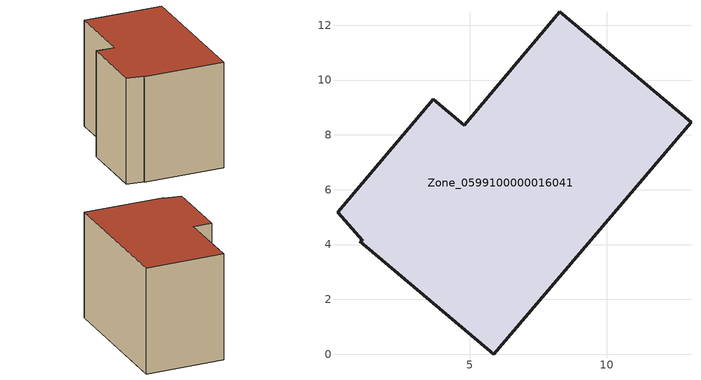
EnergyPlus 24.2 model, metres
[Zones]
Zone_0599100000016041
 floor ground (C_G): 5.88,0 0.99,4.13 1.1,4.13 0.18,5.18 3.67,9.31 4.81,8.35 8.3,12.49 13.08,8.46 z0
 wall outside (C_F): 13.08,8.46 8.3,12.49 4.81,8.35 3.67,9.31 0.18,5.18 1.1,4.13 0.99,4.13 5.88,0 13.08,8.46 z0:8.5
 roof outside (C_R): 0.99,4.13 5.88,0 13.08,8.46 8.3,12.49 4.81,8.35 3.67,9.31 0.18,5.18 1.1,4.13 z8.5
[BUILDING]
Pand.0599100000016041: North Axis=0; Terrain=City; Loads Convergence Tolerance Value=0.04; Temperature Convergence Tolerance Value=0.4; Solar Distribution=FullExterior; Maximum Number of Warmup Days=25; Minimum Number of Warmup Days=1
[Site:Location]
Rotterdam.The.Hague.AP_ZH_NLD Design_Conditions: Latitude=51.96; Longitude=4.45; Time Zone=1; Elevation=-4.5
[SITE:GROUNDTEMPERATURE:BUILDINGSURFACE]
18, 18, 18, 18, 18, 18, 18, 18, 18, 18, 18, 18
[MATERIAL] Thermal Absorptance=0.9; Solar Absorptance=0.7; Visible Absorptance=0.7
Name | Roughness | Thickness | Conductivity | Density | Specific Heat
G.TC.1946 | MediumSmooth | 0.15 | 1 | 540 | 1210
F.TC.1946 | Rough | 0.3 | 0.857143 | 1920 | 840
R.TC.1946 | MediumRough | 0.2 | 0.909091 | 1500 | 1000
[CONSTRUCTION]
C_G: G.TC.1946
C_F: F.TC.1946
C_R: R.TC.1946
[ZONE]
Zone_0599100000016041: Type=1; Multiplier=1; Ceiling Height=Autocalculate; Volume=Autocalculate; Floor Area=autocalculate; Part of Total Floor Area=Yes
[ZONEINFILTRATION:DESIGNFLOWRATE]
Infil_Zone_0599100000016041: Zone or ZoneList or Space or SpaceList=Zone_0599100000016041; Schedule=AlwaysOn; Design Flow Rate Calculation Method=Flow/Area; Flow Rate per Floor Area=0.003; Constant Term Coefficient=1; Temperature Term Coefficient=0; Velocity Term Coefficient=0; Velocity Squared Term Coefficient=0
[HVACTEMPLATE:ZONE:IDEALLOADSAIRSYSTEM]
Zone_0599100000016041: Maximum Heating Supply Air Temperature=50; Minimum Cooling Supply Air Temperature=13; Maximum Heating Supply Air Humidity Ratio=0.0156; Minimum Cooling Supply Air Humidity Ratio=0.0077; Heating Limit=NoLimit; Cooling Limit=NoLimit; Dehumidification Control Type=ConstantSensibleHeatRatio; Cooling Sensible Heat Ratio=0.7; Dehumidification Setpoint=60; Humidification Control Type=None; Humidification Setpoint=30; Outdoor Air Method=None; Outdoor Air Flow Rate per Person=0.00944; Outdoor Air Flow Rate per Zone Floor Area=0; Outdoor Air Flow Rate per Zone=0; Demand Controlled Ventilation Type=None; Outdoor Air Economizer Type=NoEconomizer; Heat Recovery Type=None; Sensible Heat Recovery Effectiveness=0.7; Latent Heat Recovery Effectiveness=0.65
[ZONECONTROL:THERMOSTAT]
ThermostatControl_Zone_0599100000016041: Zone or ZoneList=Zone_0599100000016041; Control Type Schedule=DualSetpointControlType; Control 1=Thermostat_Zone_0599100000016041; Temperature Difference Between Cutout And Setpoint=0
[THERMOSTATSETPOINT:DUALSETPOINT]
Thermostat_Zone_0599100000016041: Heating Setpoint Temperature Schedule=HeatingSetpoint_Zone_0599100000016041; Cooling Setpoint Temperature Schedule=CoolingSetpoint_Zone_0599100000016041
[SCHEDULE:COMPACT]
HeatingSetpoint_Zone_0599100000016041: Through: 12/31, For: AllDays, Until: 24:00, 21
CoolingSetpoint_Zone_0599100000016041: Through: 12/31, For: AllDays, Until: 24:00, 24
DualSetpointControlType: Through: 12/31, For: AllDays, Until: 24:00, 4
AlwaysOn: Through: 12/31, For: AllDays, Until: 24:00, 1
